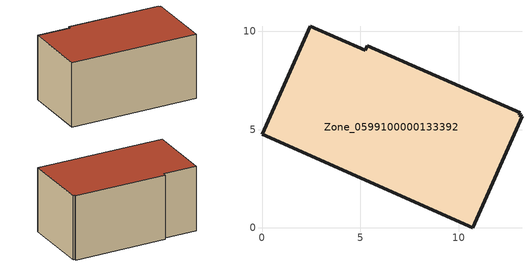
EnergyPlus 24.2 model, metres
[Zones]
Zone_0599100000133392
 floor ground (C_G): 13.11,5.85 13.06,5.73 13.21,5.66 10.72,0 0,4.75 2.44,10.26 5.25,9.02 5.36,9.26 z0
 wall outside (C_F): 13.11,5.85 5.36,9.26 5.25,9.02 2.44,10.26 0,4.75 10.72,0 13.21,5.66 13.06,5.73 13.11,5.85 z0:5.91
 roof outside (C_R): 13.06,5.73 13.11,5.85 5.36,9.26 5.25,9.02 2.44,10.26 0,4.75 10.72,0 13.21,5.66 z5.91
[BUILDING]
Pand.0599100000133392: North Axis=0; Terrain=City; Loads Convergence Tolerance Value=0.04; Temperature Convergence Tolerance Value=0.4; Solar Distribution=FullExterior; Maximum Number of Warmup Days=25; Minimum Number of Warmup Days=1
[Site:Location]
Rotterdam.The.Hague.AP_ZH_NLD Design_Conditions: Latitude=51.96; Longitude=4.45; Time Zone=1; Elevation=-4.5
[SITE:GROUNDTEMPERATURE:BUILDINGSURFACE]
18, 18, 18, 18, 18, 18, 18, 18, 18, 18, 18, 18
[MATERIAL] Thermal Absorptance=0.9; Solar Absorptance=0.7; Visible Absorptance=0.7
Name | Roughness | Thickness | Conductivity | Density | Specific Heat
G.TC.1946-1964 | MediumSmooth | 0.15 | 1 | 540 | 1210
F.TC.1946-1964 | Rough | 0.3 | 0.857143 | 1920 | 840
R.TC.1946-1964 | MediumRough | 0.2 | 0.235294 | 1500 | 1000
[CONSTRUCTION]
C_G: G.TC.1946-1964
C_F: F.TC.1946-1964
C_R: R.TC.1946-1964
[ZONE]
Zone_0599100000133392: Type=1; Multiplier=1; Ceiling Height=Autocalculate; Volume=Autocalculate; Floor Area=autocalculate; Part of Total Floor Area=Yes
[ZONEINFILTRATION:DESIGNFLOWRATE]
Infil_Zone_0599100000133392: Zone or ZoneList or Space or SpaceList=Zone_0599100000133392; Schedule=AlwaysOn; Design Flow Rate Calculation Method=Flow/Area; Flow Rate per Floor Area=0.003; Constant Term Coefficient=1; Temperature Term Coefficient=0; Velocity Term Coefficient=0; Velocity Squared Term Coefficient=0
[HVACTEMPLATE:ZONE:IDEALLOADSAIRSYSTEM]
Zone_0599100000133392: Maximum Heating Supply Air Temperature=50; Minimum Cooling Supply Air Temperature=13; Maximum Heating Supply Air Humidity Ratio=0.0156; Minimum Cooling Supply Air Humidity Ratio=0.0077; Heating Limit=NoLimit; Cooling Limit=NoLimit; Dehumidification Control Type=ConstantSensibleHeatRatio; Cooling Sensible Heat Ratio=0.7; Dehumidification Setpoint=60; Humidification Control Type=None; Humidification Setpoint=30; Outdoor Air Method=None; Outdoor Air Flow Rate per Person=0.00944; Outdoor Air Flow Rate per Zone Floor Area=0; Outdoor Air Flow Rate per Zone=0; Demand Controlled Ventilation Type=None; Outdoor Air Economizer Type=NoEconomizer; Heat Recovery Type=None; Sensible Heat Recovery Effectiveness=0.7; Latent Heat Recovery Effectiveness=0.65
[ZONECONTROL:THERMOSTAT]
ThermostatControl_Zone_0599100000133392: Zone or ZoneList=Zone_0599100000133392; Control Type Schedule=DualSetpointControlType; Control 1=Thermostat_Zone_0599100000133392; Temperature Difference Between Cutout And Setpoint=0
[THERMOSTATSETPOINT:DUALSETPOINT]
Thermostat_Zone_0599100000133392: Heating Setpoint Temperature Schedule=HeatingSetpoint_Zone_0599100000133392; Cooling Setpoint Temperature Schedule=CoolingSetpoint_Zone_0599100000133392
[SCHEDULE:COMPACT]
HeatingSetpoint_Zone_0599100000133392: Through: 12/31, For: AllDays, Until: 24:00, 21
CoolingSetpoint_Zone_0599100000133392: Through: 12/31, For: AllDays, Until: 24:00, 24
DualSetpointControlType: Through: 12/31, For: AllDays, Until: 24:00, 4
AlwaysOn: Through: 12/31, For: AllDays, Until: 24:00, 1
